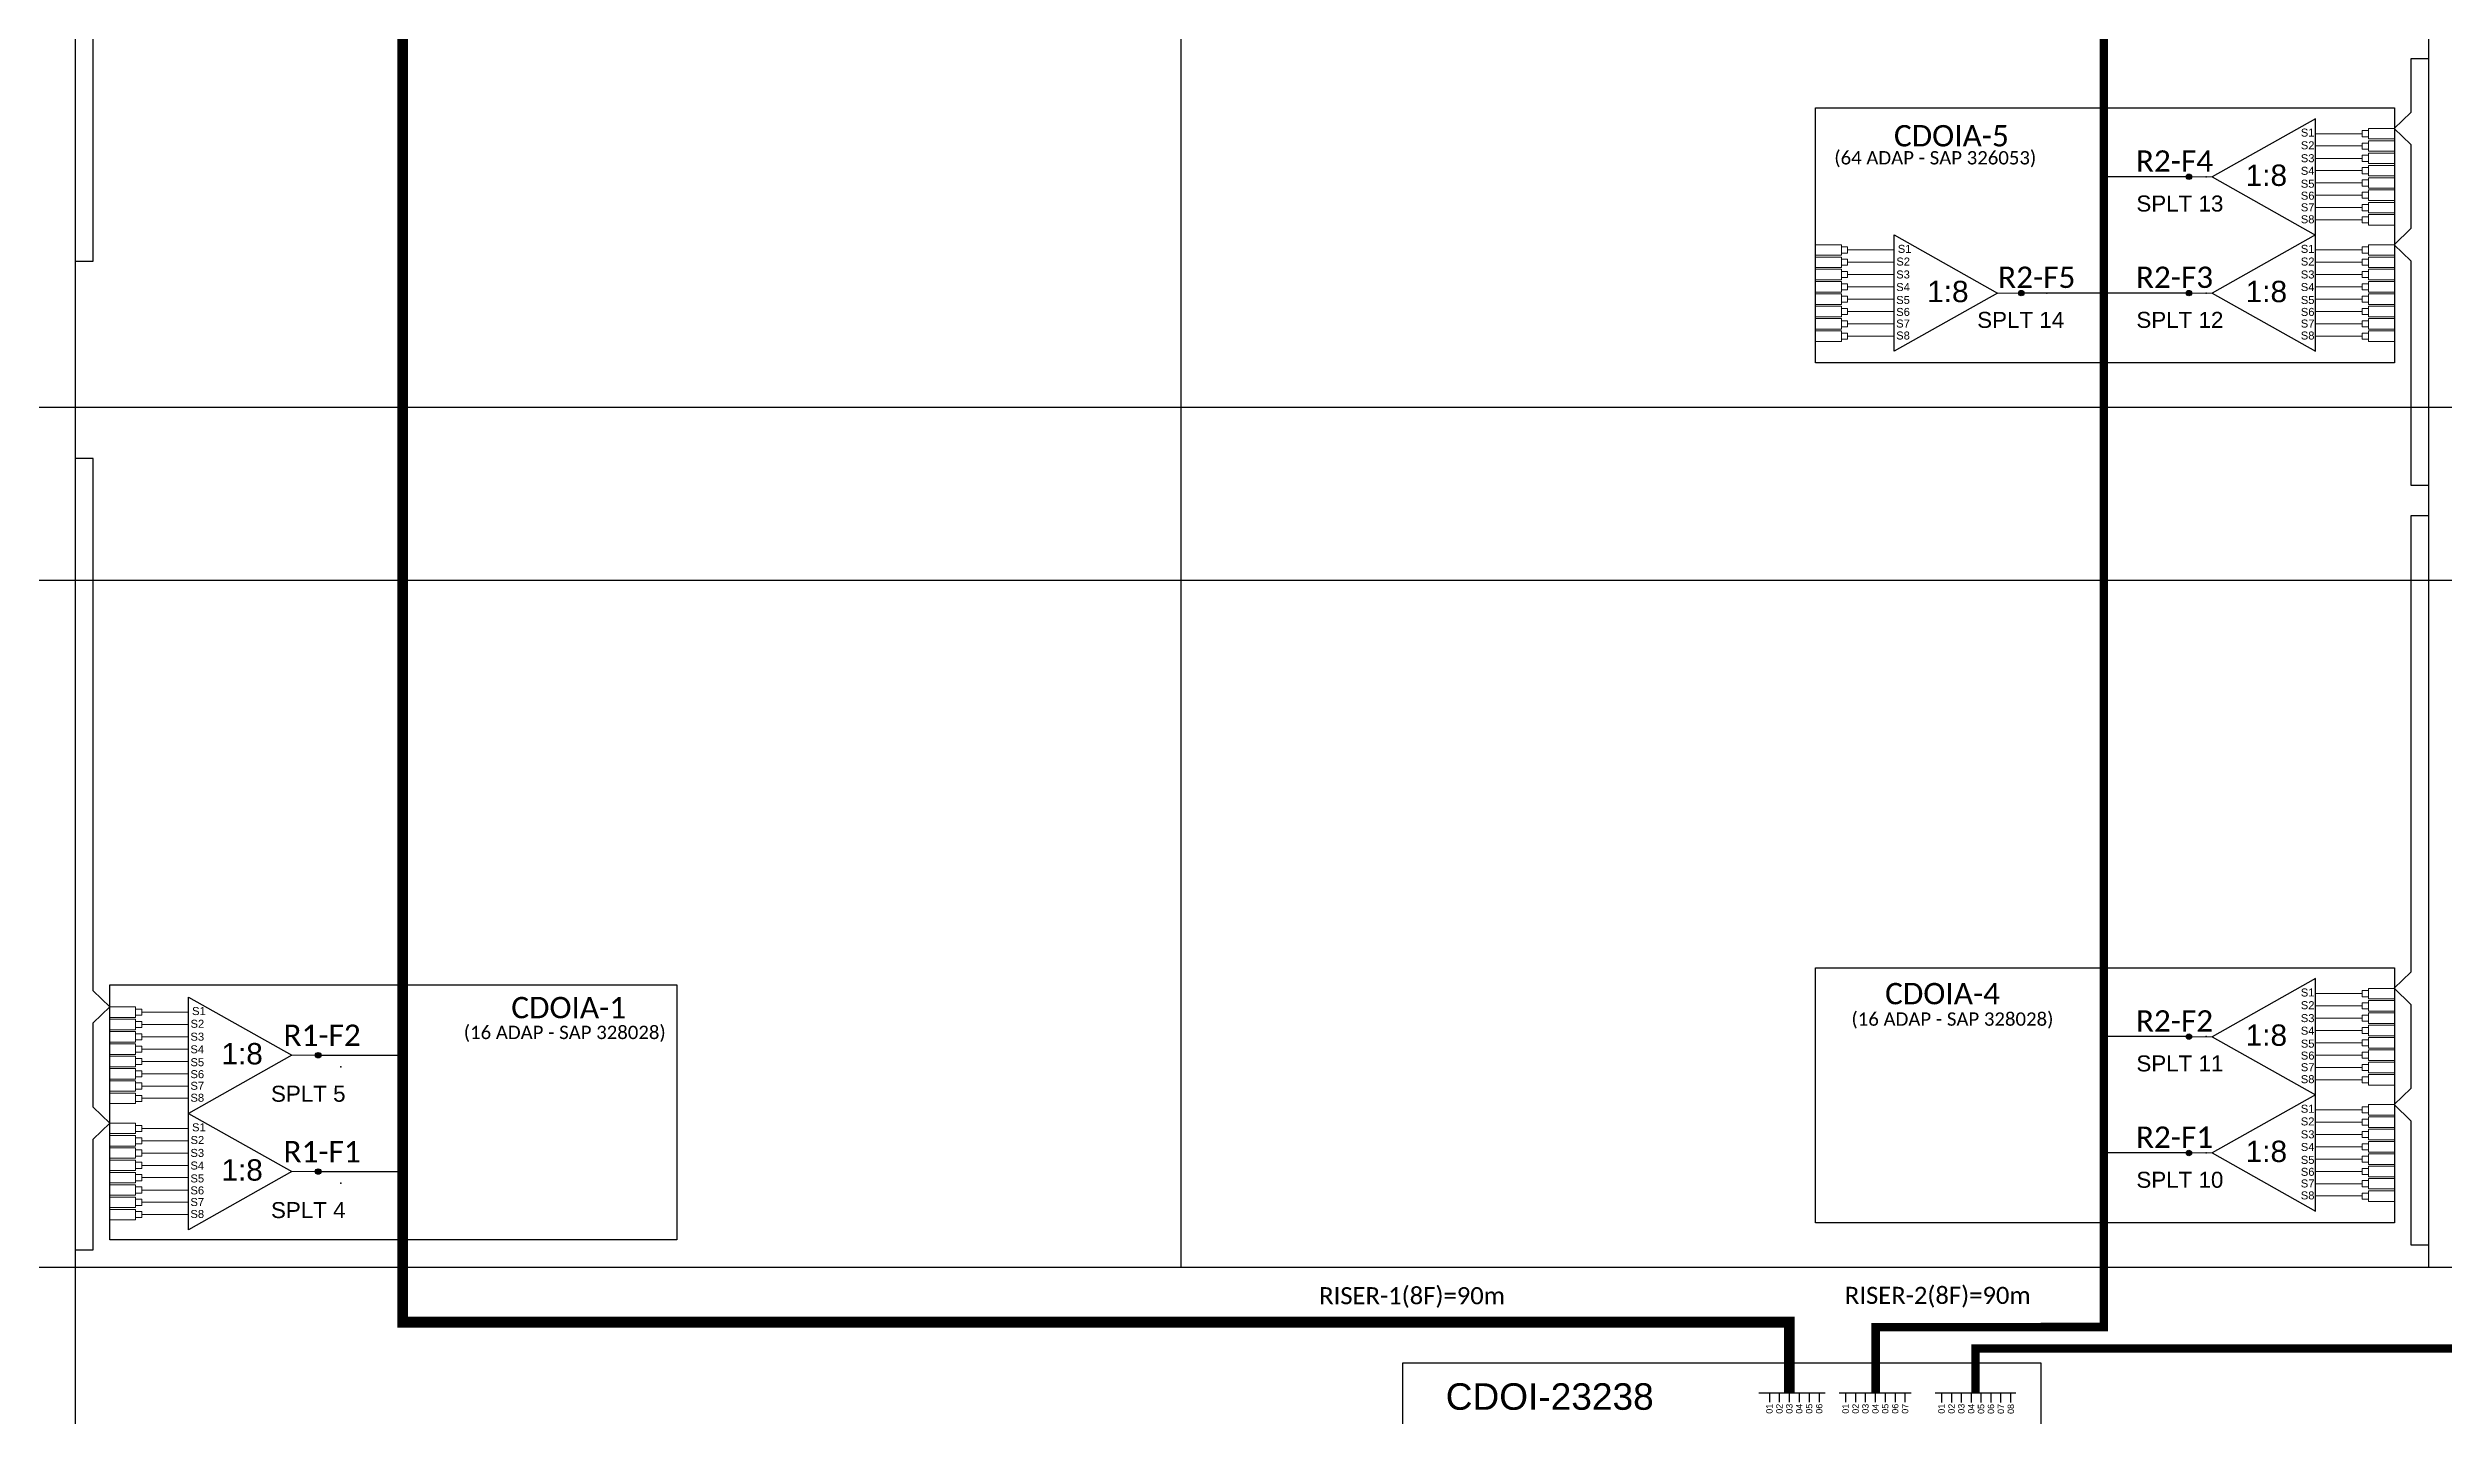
# Model space of a CAD drawing. Extents: x -4 to 1788, y 1 to 595.
# Drawn here: x 1087.2 to 1311.7, y 135.7 to 263.8 of the extents above; entities that cross this region are included whole.
import ezdxf
from ezdxf.enums import TextEntityAlignment as Align

# ---------------------------------------------------------------- set-up
doc = ezdxf.new("R2010")
doc.units = 0
doc.layers.add("20.0-LEGENDA DOS CDO'S", color=1, linetype='Continuous', lineweight=0)
doc.styles.add('ARIAL', font='arial.ttf')
doc.styles.add('WMF-Calibri0', font='calibri.ttf')

# ---------------------------------------------------------------- blocks, each defined once
blk = doc.blocks.new('SPLITTER_')
blk.add_point((0, 0))
at = {"style": 'ARIAL', "flags": 4}
blk.add_attdef('SPLT', (0, -3.26), '', height=1.5, dxfattribs=at)
blk = doc.blocks.new('SPLT_1-8_SC-APC_ESQ')
at = {"color": 1}
blk.add_lwpolyline([(7.37, -2.1), (17.04, -7.55), (7.37, -13), (7.37, -2.1)], dxfattribs=at)
at = {"color": 3, "lineweight": 0}
for points in [[(2.41, -3.02), (0, -3.02)], [(2.41, -4), (0, -4)], [(2.41, -4.17), (0, -4.17)], [(2.41, -3.02), (2.41, -4)], [(2.41, -4.17), (2.41, -5.16)], [(2.99, -3.51), (7.37, -3.51)], [(2.41, -5.16), (0, -5.16)], [(2.41, -5.32), (0, -5.32)], [(2.41, -6.31), (0, -6.31)], [(2.41, -6.48), (0, -6.48)], [(2.41, -5.32), (2.41, -6.31)], [(2.41, -6.48), (2.41, -7.46)], [(7.37, -4.66), (2.99, -4.66)], [(7.37, -5.82), (2.99, -5.82)], [(2.41, -7.46), (0, -7.46)], [(2.41, -7.63), (0, -7.63)], [(2.41, -8.62), (0, -8.62)], [(2.41, -8.78), (0, -8.78)], [(2.41, -7.63), (2.41, -8.62)], [(2.41, -8.78), (2.41, -9.77)], [(7.37, -6.97), (2.99, -6.97)], [(7.37, -8.12), (2.99, -8.12)], [(2.41, -9.77), (0, -9.77)], [(2.41, -9.94), (0, -9.94)], [(2.41, -10.92), (0, -10.92)], [(2.41, -11.09), (0, -11.09)], [(2.41, -9.94), (2.41, -10.92)], [(2.41, -11.09), (2.41, -12.08)], [(7.37, -9.28), (2.99, -9.28)], [(7.37, -10.43), (2.99, -10.43)], [(2.41, -12.08), (0, -12.08)], [(7.37, -11.58), (2.99, -11.58)]]:
    blk.add_lwpolyline(points, dxfattribs=at)
for points in [[(2.99, -3.22), (2.41, -3.22), (2.41, -3.8), (2.99, -3.8)], [(2.99, -4.38), (2.41, -4.38), (2.41, -4.95), (2.99, -4.95)], [(2.99, -5.53), (2.41, -5.53), (2.41, -6.1), (2.99, -6.1)], [(2.99, -6.68), (2.41, -6.68), (2.41, -7.26), (2.99, -7.26)], [(2.99, -7.84), (2.41, -7.84), (2.41, -8.41), (2.99, -8.41)], [(2.99, -8.99), (2.41, -8.99), (2.41, -9.56), (2.99, -9.56)], [(2.99, -10.14), (2.41, -10.14), (2.41, -10.72), (2.99, -10.72)], [(2.99, -11.3), (2.41, -11.3), (2.41, -11.87), (2.99, -11.87)]]:
    blk.add_lwpolyline(points, close=True, dxfattribs=at)
at = {"color": 1, "lineweight": 0}
blk.add_lwpolyline([(17.04, -7.55), (19.26, -7.55)], dxfattribs=at)
at = {"color": 1, "style": 'ARIAL'}
for s, height, p in [('S2', 0.75, (7.56, -4.97)), ('S1', 0.75, (7.7, -3.78)), ('S3', 0.75, (7.55, -6.18)), ('S4', 0.75, (7.55, -7.36)), ('1:8', 2, (10.45, -8.4)), ('S5', 0.75, (7.55, -8.57)), ('S6', 0.75, (7.55, -9.69)), ('S7', 0.75, (7.55, -10.78)), ('S8', 0.75, (7.55, -11.9))]:
    blk.add_text(s, height=height, dxfattribs=at).set_placement(p)
blk = doc.blocks.new('SPLT_1-8_SC-APC')
at = {"color": 1}
blk.add_lwpolyline([(-7.37, -2.1), (-17.04, -7.55), (-7.37, -13), (-7.37, -2.1)], dxfattribs=at)
at = {"color": 3, "lineweight": 0}
for points in [[(-2.99, -3.51), (-7.37, -3.51)], [(-2.41, -3.02), (-2.41, -4)], [(-2.41, -3.02), (0, -3.02)], [(-2.41, -4), (0, -4)], [(-2.41, -4.17), (-2.41, -5.16)], [(-2.41, -4.17), (0, -4.17)], [(-7.37, -4.66), (-2.99, -4.66)], [(-7.37, -5.82), (-2.99, -5.82)], [(-2.41, -5.16), (0, -5.16)], [(-2.41, -5.32), (-2.41, -6.31)], [(-2.41, -5.32), (0, -5.32)], [(-2.41, -6.31), (0, -6.31)], [(-2.41, -6.48), (-2.41, -7.46)], [(-2.41, -6.48), (0, -6.48)], [(-7.37, -6.97), (-2.99, -6.97)], [(-7.37, -8.12), (-2.99, -8.12)], [(-2.41, -7.46), (0, -7.46)], [(-2.41, -7.63), (-2.41, -8.62)], [(-2.41, -7.63), (0, -7.63)], [(-2.41, -8.62), (0, -8.62)], [(-2.41, -8.78), (-2.41, -9.77)], [(-2.41, -8.78), (0, -8.78)], [(-7.37, -9.28), (-2.99, -9.28)], [(-7.37, -10.43), (-2.99, -10.43)], [(-2.41, -9.77), (0, -9.77)], [(-2.41, -9.94), (-2.41, -10.92)], [(-2.41, -9.94), (0, -9.94)], [(-2.41, -10.92), (0, -10.92)], [(-2.41, -11.09), (-2.41, -12.08)], [(-2.41, -11.09), (0, -11.09)], [(-7.37, -11.58), (-2.99, -11.58)], [(-2.41, -12.08), (0, -12.08)]]:
    blk.add_lwpolyline(points, dxfattribs=at)
for points in [[(-2.99, -3.22), (-2.41, -3.22), (-2.41, -3.8), (-2.99, -3.8)], [(-2.99, -4.38), (-2.41, -4.38), (-2.41, -4.95), (-2.99, -4.95)], [(-2.99, -5.53), (-2.41, -5.53), (-2.41, -6.1), (-2.99, -6.1)], [(-2.99, -6.68), (-2.41, -6.68), (-2.41, -7.26), (-2.99, -7.26)], [(-2.99, -7.84), (-2.41, -7.84), (-2.41, -8.41), (-2.99, -8.41)], [(-2.99, -8.99), (-2.41, -8.99), (-2.41, -9.56), (-2.99, -9.56)], [(-2.99, -10.14), (-2.41, -10.14), (-2.41, -10.72), (-2.99, -10.72)], [(-2.99, -11.3), (-2.41, -11.3), (-2.41, -11.87), (-2.99, -11.87)]]:
    blk.add_lwpolyline(points, close=True, dxfattribs=at)
at = {"color": 1, "lineweight": 0}
blk.add_lwpolyline([(-17.04, -7.55), (-19.26, -7.55)], dxfattribs=at)
at = {"color": 1, "style": 'ARIAL'}
for s, height, p in [('S1', 0.75, (-8.74, -3.78)), ('S2', 0.75, (-8.74, -4.97)), ('1:8', 2, (-13.91, -8.4)), ('S3', 0.75, (-8.74, -6.18)), ('S4', 0.75, (-8.74, -7.36)), ('S5', 0.75, (-8.74, -8.57)), ('S6', 0.75, (-8.74, -9.69)), ('S7', 0.75, (-8.74, -10.78)), ('S8', 0.75, (-8.74, -11.9))]:
    blk.add_text(s, height=height, dxfattribs=at).set_placement(p)

msp = doc.modelspace()

# ---------------------------------------------------------------- hatches: boundary and pattern name
h = msp.add_hatch(color=3)
h.dxf.hatch_style = 1
edge = h.paths.add_edge_path()
edge.add_arc((1287.85, 251.7), 0.256, 0, 360)
h = msp.add_hatch(color=3)
h.dxf.hatch_style = 1
edge = h.paths.add_edge_path()
edge.add_arc((1272.14, 240.8), 0.256, 0, 360)
h = msp.add_hatch(color=3)
h.dxf.hatch_style = 1
edge = h.paths.add_edge_path()
edge.add_arc((1287.85, 240.8), 0.256, 0, 360)
h = msp.add_hatch(color=3)
h.dxf.hatch_style = 1
edge = h.paths.add_edge_path()
edge.add_arc((1287.85, 171.14), 0.256, 0, 360)
h = msp.add_hatch(color=3)
h.dxf.hatch_style = 1
edge = h.paths.add_edge_path()
edge.add_arc((1112.52, 169.4), 0.256, 0, 360)
h = msp.add_hatch(color=3)
h.dxf.hatch_style = 1
edge = h.paths.add_edge_path()
edge.add_arc((1287.85, 160.24), 0.256, 0, 360)
h = msp.add_hatch(color=3)
h.dxf.hatch_style = 1
edge = h.paths.add_edge_path()
edge.add_arc((1112.52, 158.5), 0.256, 0, 360)

# ---------------------------------------------------------------- linework, layer by layer
msp.add_line((1193.4, 149.55), (1193.4, 381.39))
for points in [[(1089.78, 95.27), (1089.78, 381.39)], [(1310.3, 347.56), (1310.3, 149.55)], [(1031.91, 230.11), (1491.11, 230.11)], [(1031.91, 213.9), (1491.11, 213.9)], [(1031.91, 149.55), (1491.11, 149.55)]]:
    msp.add_lwpolyline(points)
at = {"color": 5, "const_width": 1}
msp.add_lwpolyline([(1120.44, 327.76), (1120.44, 178.7), (1120.44, 178.7), (1120.44, 144.39), (1250.39, 144.39), (1250.39, 137.76)], dxfattribs=at)
at = {"color": 3}
for points in [[(1089.78, 243.8), (1091.43, 243.8), (1091.44, 289.11), (1093, 290.61), (1091.44, 292.12), (1091.44, 300.01), (1093, 301.51), (1091.44, 303.02), (1091.44, 319.88)], [(1310.31, 262.76), (1308.65, 262.76), (1308.65, 257.73), (1307.08, 256.23), (1308.65, 254.72), (1308.65, 246.84), (1307.08, 245.33), (1308.65, 243.82), (1308.65, 222.79), (1310.3, 222.79)], [(1089.78, 151.16), (1091.43, 151.16), (1091.44, 161.52), (1093, 163.03), (1091.44, 164.54), (1091.44, 172.42), (1093, 173.93), (1091.44, 175.43), (1091.44, 225.29), (1089.78, 225.29)], [(1310.31, 219.92), (1308.65, 219.92), (1308.65, 177.17), (1307.08, 175.67), (1308.65, 174.16), (1308.65, 166.28), (1307.08, 164.77), (1308.65, 163.26), (1308.65, 151.62), (1310.3, 151.62)]]:
    msp.add_lwpolyline(points, dxfattribs=at)
at = {"color": 30, "const_width": 0.8}
msp.add_lwpolyline([(1267.85, 137.76), (1267.85, 141.92), (1426.07, 141.92), (1426.07, 313.45)], dxfattribs=at)
at = {"color": 6, "const_width": 0.8}
msp.add_lwpolyline([(1258.49, 137.74), (1258.49, 137.74), (1258.49, 137.74), (1258.49, 143.92), (1279.88, 143.93), (1279.88, 306.12)], dxfattribs=at)
at = {"color": 1}
for points in [[(1252.87, 258.15), (1307.11, 258.15), (1307.11, 234.26), (1252.87, 234.26)], [(1252.87, 177.59), (1307.11, 177.59), (1307.11, 153.7), (1252.87, 153.7)], [(1093, 175.98), (1146.13, 175.98), (1146.13, 152.09), (1093, 152.09)], [(1214.17, 140.59), (1273.98, 140.59), (1273.98, 98.02), (1214.17, 98.02)]]:
    msp.add_lwpolyline(points, close=True, dxfattribs=at)
at = {"color": 6}
for points in [[(1287.82, 251.7), (1279.98, 251.7)], [(1287.82, 240.8), (1272.14, 240.8)], [(1287.82, 171.14), (1279.88, 171.14)], [(1287.82, 160.24), (1279.88, 160.24)], [(1255.08, 137.76), (1261.81, 137.76)], [(1255.67, 137.76), (1255.67, 136.88)], [(1256.6, 137.76), (1256.6, 136.88)], [(1257.52, 137.76), (1257.52, 136.88)], [(1258.46, 137.76), (1258.46, 136.88)], [(1259.38, 137.76), (1259.38, 136.88)], [(1260.31, 137.76), (1260.31, 136.88)], [(1261.24, 137.76), (1261.24, 136.88)]]:
    msp.add_lwpolyline(points, dxfattribs=at)
at = {"color": 5, "linetype": 'Continuous', "ltscale": 4}
for points in [[(1112.52, 169.4), (1120.36, 169.4)], [(1112.52, 158.5), (1120.36, 158.5)]]:
    msp.add_lwpolyline(points, dxfattribs=at)
at = {"color": 5}
for points in [[(1247.54, 137.76), (1253.76, 137.76)], [(1248.54, 137.76), (1248.54, 136.88)], [(1249.46, 137.76), (1249.46, 136.88)], [(1250.39, 137.76), (1250.39, 136.88)], [(1251.32, 137.76), (1251.32, 136.88)], [(1252.25, 137.76), (1252.25, 136.88)], [(1253.19, 137.76), (1253.19, 136.88)]]:
    msp.add_lwpolyline(points, dxfattribs=at)
at = {"color": 30}
for points in [[(1264.06, 137.76), (1271.64, 137.76)], [(1264.66, 137.76), (1264.66, 136.86)], [(1265.59, 137.76), (1265.59, 136.86)], [(1266.51, 137.76), (1266.51, 136.86)], [(1267.44, 137.76), (1267.44, 136.86)], [(1268.36, 137.76), (1268.36, 136.86)], [(1269.29, 137.76), (1269.29, 136.86)], [(1270.21, 137.76), (1270.21, 136.86)], [(1271.14, 137.76), (1271.14, 136.86)]]:
    msp.add_lwpolyline(points, dxfattribs=at)
at = {"color": 3}
for centre in [(1287.85, 251.7), (1272.14, 240.8), (1287.85, 240.8), (1287.85, 171.14), (1112.52, 169.4), (1287.85, 160.24), (1112.52, 158.5)]:
    msp.add_circle(centre, 0.256, dxfattribs=at)

# ---------------------------------------------------------------- block references
for p in [(1307.08, 259.24), (1307.08, 248.35), (1307.08, 178.68), (1307.08, 167.79)]:
    msp.add_blockref('SPLT_1-8_SC-APC', p, dxfattribs=at)
ref = msp.add_blockref('SPLITTER_', (1289.46, 251.7), dxfattribs=dict(xscale=-1))
ref.add_attrib('SPLT', 'SPLT 13', (1282.93, 248.44), dxfattribs={"height": 1.5, "style": 'ARIAL'})
for p in [(1252.87, 248.35), (1093, 176.94), (1093, 166.05)]:
    msp.add_blockref('SPLT_1-8_SC-APC_ESQ', p)
ref = msp.add_blockref('SPLITTER_', (1274.54, 240.8), dxfattribs=dict(xscale=-1))
ref.add_attrib('SPLT', 'SPLT 14', (1268.01, 237.54), dxfattribs={"height": 1.5, "style": 'ARIAL'})
ref = msp.add_blockref('SPLITTER_', (1289.46, 240.8), dxfattribs=dict(xscale=-1))
ref.add_attrib('SPLT', 'SPLT 12', (1282.93, 237.54), dxfattribs={"height": 1.5, "style": 'ARIAL'})
ref = msp.add_blockref('SPLITTER_', (1289.46, 171.14), dxfattribs=dict(xscale=-1))
ref.add_attrib('SPLT', 'SPLT 11', (1282.93, 167.88), dxfattribs={"height": 1.5, "style": 'ARIAL'})
ref = msp.add_blockref('SPLITTER_', (1114.63, 168.3), dxfattribs=dict(xscale=-1))
ref.add_attrib('SPLT', 'SPLT 5', (1108.1, 165.04), dxfattribs={"height": 1.5, "style": 'ARIAL'})
ref = msp.add_blockref('SPLITTER_', (1289.46, 160.24), dxfattribs=dict(xscale=-1))
ref.add_attrib('SPLT', 'SPLT 10', (1282.93, 156.98), dxfattribs={"height": 1.5, "style": 'ARIAL'})
ref = msp.add_blockref('SPLITTER_', (1114.63, 157.4), dxfattribs=dict(xscale=-1))
ref.add_attrib('SPLT', 'SPLT 4', (1108.1, 154.14), dxfattribs={"height": 1.5, "style": 'ARIAL'})

# ---------------------------------------------------------------- texts
at = {"color": 1, "style": 'WMF-Calibri0'}
for s, p in [('CDOIA-5', (1260.21, 254.54)), ('CDOIA-4', (1259.38, 174.17)), ('CDOIA-1', (1130.62, 172.86))]:
    msp.add_text(s, height=2, dxfattribs=at).set_placement(p)
for s, p in [('(64 ADAP - SAP 326053)', (1264.08, 252.85)), ('(16 ADAP - SAP 328028)', (1265.69, 172.16)), ('(16 ADAP - SAP 328028)', (1135.63, 170.91))]:
    msp.add_text(s, height=1.25, dxfattribs=at).set_placement(p, align=Align.CENTER)
at = {"color": 6, "style": 'WMF-Calibri0'}
for s, height, p in [('R2-F4', 2, (1282.88, 252.17)), ('R2-F5', 2, (1269.97, 241.28)), ('R2-F3', 2, (1282.88, 241.28)), ('R2-F2', 2, (1282.88, 171.61)), ('R2-F1', 2, (1282.88, 160.72)), ('RISER-2(8F)=90m', 1.6, (1255.61, 146.1))]:
    msp.add_text(s, height=height, dxfattribs=at).set_placement(p)
at = {"color": 5, "style": 'WMF-Calibri0'}
for s, height, p in [('R1-F2', 2, (1109.27, 170.27)), ('R1-F1', 2, (1109.27, 159.37)), ('RISER-1(8F)=90m', 1.6, (1206.34, 146.07))]:
    msp.add_text(s, height=height, dxfattribs=at).set_placement(p)
at = {"style": 'ARIAL'}
for s, p in [('01', (1248.53, 136.28)), ('02', (1249.47, 136.28)), ('03', (1250.4, 136.28)), ('04', (1251.33, 136.28)), ('05', (1252.26, 136.28)), ('06', (1253.2, 136.28)), ('01', (1255.67, 136.28)), ('02', (1256.61, 136.28)), ('03', (1257.53, 136.28)), ('04', (1258.47, 136.28)), ('05', (1259.39, 136.28)), ('06', (1260.32, 136.28)), ('07', (1261.25, 136.28)), ('01', (1264.66, 136.28)), ('02', (1265.6, 136.28)), ('03', (1266.52, 136.28)), ('04', (1267.45, 136.28)), ('05', (1268.37, 136.26)), ('06', (1269.3, 136.26)), ('07', (1270.23, 136.26)), ('08', (1271.16, 136.26))]:
    msp.add_text(s, height=0.6, rotation=90, dxfattribs=at).set_placement(p, align=Align.MIDDLE_CENTER)
at = {"layer": "20.0-LEGENDA DOS CDO'S", "color": 1, "style": 'ARIAL'}
msp.add_text('CDOI-23238', height=2.486, dxfattribs=at).set_placement((1218.2, 136.18))

doc.saveas('drawing.dxf')
